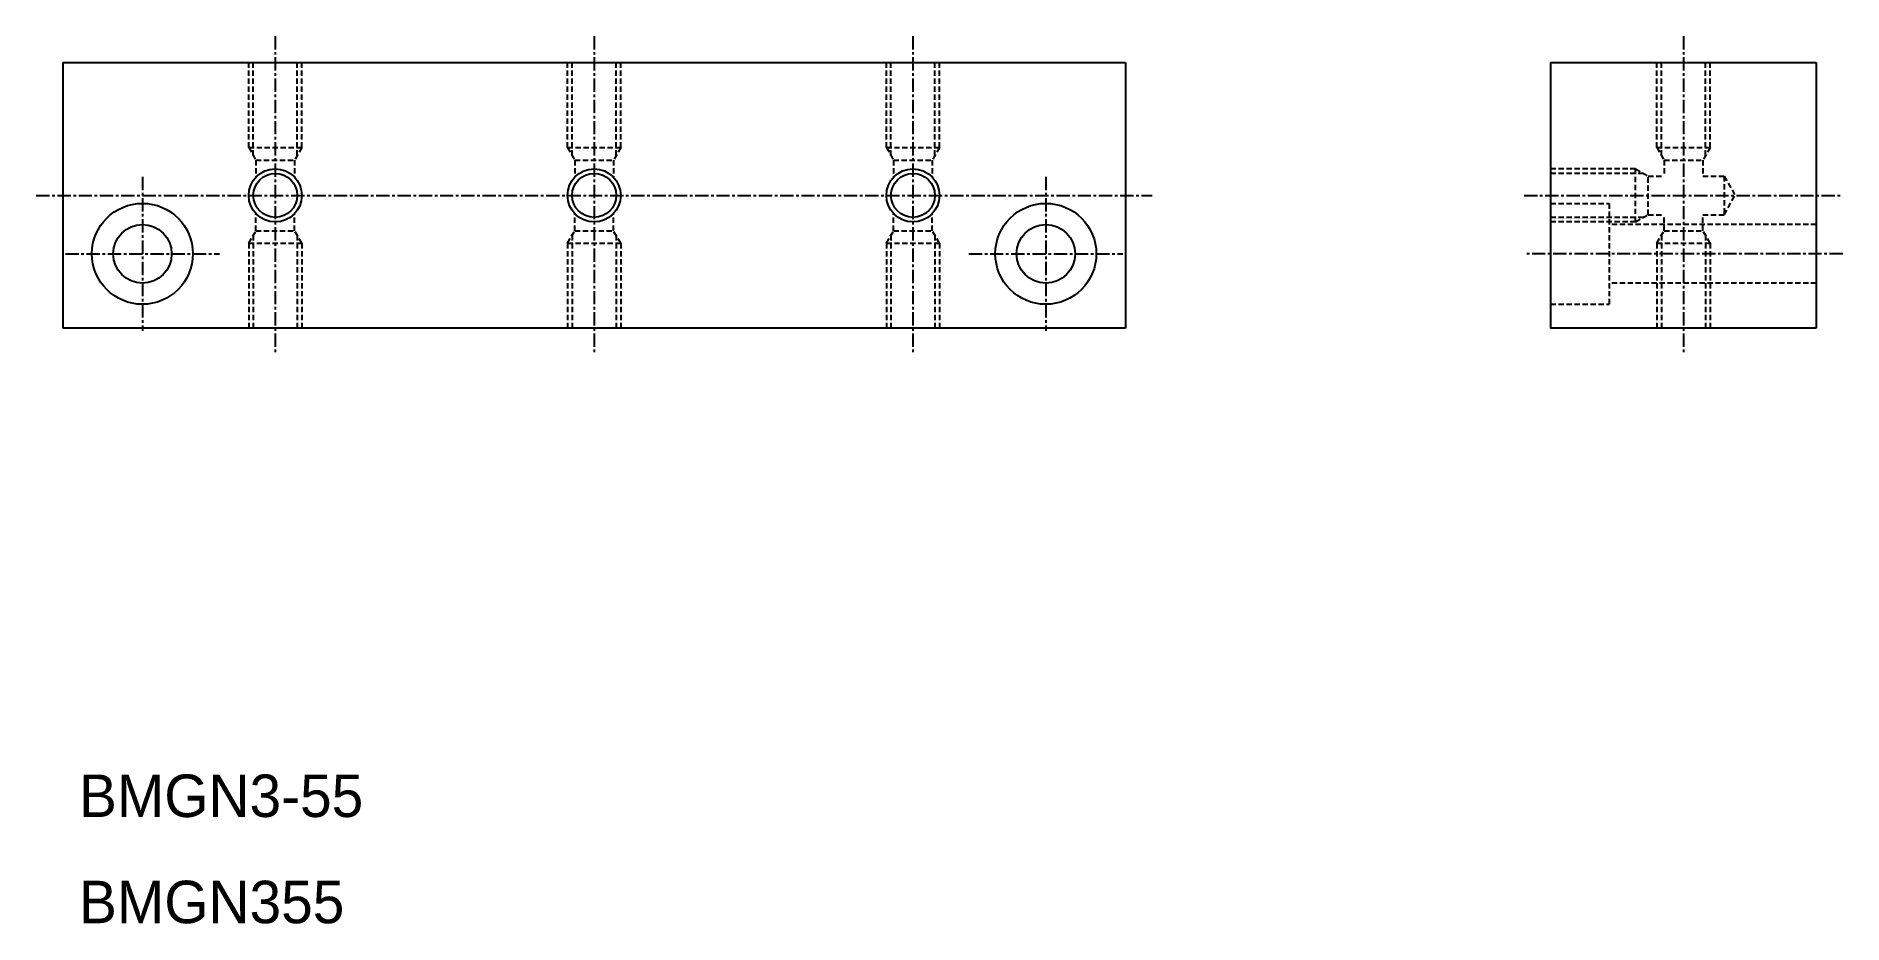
# Model space of a CAD drawing. Extents: x 3957 to 4127, y 11888 to 11971.
import ezdxf

# ---------------------------------------------------------------- set-up
doc = ezdxf.new("R2010")
doc.units = 0
doc.linetypes.add('CENTER', pattern=[2, 1.25, -0.25, 0.25, -0.25])
doc.linetypes.add('DASHED', pattern=[0.75, 0.5, -0.25])
doc.layers.get('0').update_dxf_attribs({"linetype": 'CONTINUOUS'})
doc.layers.add('CENTER', color=1, linetype='CENTER')

msp = doc.modelspace()

# ---------------------------------------------------------------- linework, layer by layer
at = {"color": 7, "linetype": 'CONTINUOUS'}
for p, q in [((3959.98, 11968.88), (4059.98, 11968.88)), ((3959.98, 11968.88), (3959.98, 11943.88)), ((4059.98, 11968.88), (4059.98, 11943.88)), ((4099.98, 11968.88), (4099.98, 11943.88)), ((4099.98, 11968.88), (4124.98, 11968.88)), ((4124.98, 11968.88), (4124.98, 11943.88)), ((4059.98, 11943.88), (3959.98, 11943.88)), ((4124.98, 11943.88), (4099.98, 11943.88))]:
    msp.add_line(p, q, dxfattribs=at)
at = {"color": 3, "linetype": 'DASHED'}
for p, q in [((3977.48, 11960.88), (3977.48, 11968.88)), ((3977.91, 11960.13), (3977.91, 11968.88)), ((3982.04, 11960.13), (3982.04, 11968.88)), ((3982.48, 11960.88), (3982.48, 11968.88)), ((4007.48, 11960.88), (4007.48, 11968.88)), ((4007.91, 11960.13), (4007.91, 11968.88)), ((4012.04, 11960.13), (4012.04, 11968.88)), ((4012.48, 11960.88), (4012.48, 11968.88)), ((4037.48, 11960.88), (4037.48, 11968.88)), ((4037.91, 11960.13), (4037.91, 11968.88)), ((4042.04, 11960.13), (4042.04, 11968.88)), ((4042.48, 11960.88), (4042.48, 11968.88)), ((4109.98, 11960.88), (4109.98, 11968.88)), ((4110.41, 11960.13), (4110.41, 11968.88)), ((4114.55, 11960.13), (4114.55, 11968.88)), ((4114.98, 11960.88), (4114.98, 11968.88)), ((3977.48, 11960.88), (3982.48, 11960.88)), ((3977.48, 11960.88), (3978.16, 11959.69)), ((3978.16, 11959.69), (3981.79, 11959.69)), ((3978.16, 11959.69), (3978.16, 11958.09)), ((3982.48, 11960.88), (3981.79, 11959.69)), ((3981.79, 11959.69), (3981.79, 11958.09)), ((4007.48, 11960.88), (4008.16, 11959.69)), ((4007.48, 11960.88), (4012.48, 11960.88)), ((4008.16, 11959.69), (4008.16, 11958.09)), ((4008.16, 11959.69), (4011.79, 11959.69)), ((4012.48, 11960.88), (4011.79, 11959.69)), ((4011.79, 11959.69), (4011.79, 11958.09)), ((4037.48, 11960.88), (4042.48, 11960.88)), ((4037.48, 11960.88), (4038.16, 11959.69)), ((4038.16, 11959.69), (4041.79, 11959.69)), ((4038.16, 11959.69), (4038.16, 11958.09)), ((4042.48, 11960.88), (4041.79, 11959.69)), ((4041.79, 11959.69), (4041.79, 11958.09)), ((4109.98, 11960.88), (4114.98, 11960.88)), ((4109.98, 11960.88), (4110.66, 11959.69)), ((4110.66, 11959.69), (4110.66, 11958.19)), ((4110.66, 11959.69), (4114.3, 11959.69)), ((4114.98, 11960.88), (4114.3, 11959.69)), ((4114.3, 11959.69), (4114.3, 11958.19)), ((4107.98, 11958.88), (4099.98, 11958.88)), ((4108.73, 11958.44), (4099.98, 11958.44)), ((4107.98, 11953.88), (4107.98, 11958.88)), ((4107.98, 11958.88), (4109.16, 11958.19)), ((4109.16, 11958.19), (4110.66, 11958.19)), ((4109.16, 11954.56), (4109.16, 11958.19)), ((4114.3, 11958.19), (4116.3, 11958.19)), ((4116.3, 11958.19), (4116.3, 11954.56)), ((4116.3, 11958.19), (4117.34, 11956.38)), ((4116.3, 11954.56), (4117.34, 11956.38)), ((3978.16, 11953.06), (3978.16, 11954.66)), ((3981.79, 11953.06), (3981.79, 11954.66)), ((4008.16, 11953.06), (4008.16, 11954.66)), ((4011.79, 11953.06), (4011.79, 11954.66)), ((4038.16, 11953.06), (4038.16, 11954.66)), ((4041.79, 11953.06), (4041.79, 11954.66)), ((4099.98, 11955.63), (4105.48, 11955.63)), ((4105.48, 11955.63), (4105.48, 11946.13)), ((4107.98, 11953.88), (4109.16, 11954.56)), ((4109.16, 11954.56), (4110.66, 11954.56)), ((4110.66, 11953.06), (4110.66, 11954.56)), ((4114.3, 11954.56), (4116.3, 11954.56)), ((4114.3, 11953.06), (4114.3, 11954.56)), ((3977.48, 11951.88), (3978.16, 11953.06)), ((3978.16, 11953.06), (3981.79, 11953.06)), ((3982.48, 11951.88), (3981.79, 11953.06)), ((4007.48, 11951.88), (4008.16, 11953.06)), ((4008.16, 11953.06), (4011.79, 11953.06)), ((4012.48, 11951.88), (4011.79, 11953.06)), ((4037.48, 11951.88), (4038.16, 11953.06)), ((4038.16, 11953.06), (4041.79, 11953.06)), ((4042.48, 11951.88), (4041.79, 11953.06)), ((4108.73, 11954.31), (4099.98, 11954.31)), ((4107.98, 11953.88), (4099.98, 11953.88)), ((4124.98, 11953.63), (4105.48, 11953.63)), ((4109.98, 11951.88), (4110.66, 11953.06)), ((4110.66, 11953.06), (4114.3, 11953.06)), ((4114.98, 11951.88), (4114.3, 11953.06)), ((3977.48, 11951.88), (3982.48, 11951.88)), ((3977.48, 11951.88), (3977.48, 11943.88)), ((3977.91, 11952.63), (3977.91, 11943.88)), ((3982.04, 11952.63), (3982.04, 11943.88)), ((3982.48, 11951.88), (3982.48, 11943.88)), ((4007.48, 11951.88), (4007.48, 11943.88)), ((4007.48, 11951.88), (4012.48, 11951.88)), ((4007.91, 11952.63), (4007.91, 11943.88)), ((4012.04, 11952.63), (4012.04, 11943.88)), ((4012.48, 11951.88), (4012.48, 11943.88)), ((4037.48, 11951.88), (4042.48, 11951.88)), ((4037.48, 11951.88), (4037.48, 11943.88)), ((4037.91, 11952.63), (4037.91, 11943.88)), ((4042.04, 11952.63), (4042.04, 11943.88)), ((4042.48, 11951.88), (4042.48, 11943.88)), ((4109.98, 11951.88), (4114.98, 11951.88)), ((4109.98, 11951.88), (4109.98, 11943.88)), ((4110.41, 11952.63), (4110.41, 11943.88)), ((4114.55, 11952.63), (4114.55, 11943.88)), ((4114.98, 11951.88), (4114.98, 11943.88)), ((4124.98, 11948.13), (4105.48, 11948.13)), ((4099.98, 11946.13), (4105.48, 11946.13))]:
    msp.add_line(p, q, dxfattribs=at)
at = {"color": 3, "linetype": 'CONTINUOUS'}
for centre in [(3979.98, 11956.38), (4009.98, 11956.38), (4039.98, 11956.38)]:
    msp.add_circle(centre, 2.5, dxfattribs=at)
at = {"color": 7, "linetype": 'CONTINUOUS'}
for centre, radius in [((3979.98, 11956.38), 2.07), ((4009.98, 11956.38), 2.07), ((4039.98, 11956.38), 2.07), ((3967.48, 11950.88), 4.75), ((4052.48, 11950.88), 4.75), ((3967.48, 11950.88), 2.75), ((4052.48, 11950.88), 2.75)]:
    msp.add_circle(centre, radius, dxfattribs=at)
at = {"layer": 'CENTER', "color": 1, "linetype": 'CENTER'}
for p, q in [((3979.98, 11971.38), (3979.98, 11941.38)), ((4009.98, 11971.38), (4009.98, 11941.38)), ((4039.98, 11971.38), (4039.98, 11941.38)), ((4112.48, 11971.38), (4112.48, 11941.38)), ((3967.48, 11958.13), (3967.48, 11943.63)), ((4052.48, 11958.13), (4052.48, 11943.63)), ((3957.48, 11956.38), (4062.48, 11956.38)), ((4097.48, 11956.38), (4127.48, 11956.38)), ((3960.23, 11950.88), (3974.73, 11950.88)), ((4045.23, 11950.88), (4059.73, 11950.88)), ((4127.48, 11950.88), (4097.48, 11950.88))]:
    msp.add_line(p, q, dxfattribs=at)

# ---------------------------------------------------------------- texts
at = {"color": 7, "linetype": 'CONTINUOUS'}
for s, p in [('BMGN3-55', (3961.51, 11897.86)), ('BMGN355', (3961.51, 11887.86))]:
    msp.add_text(s, height=4, dxfattribs=at).set_placement(p)

doc.saveas('drawing.dxf')
